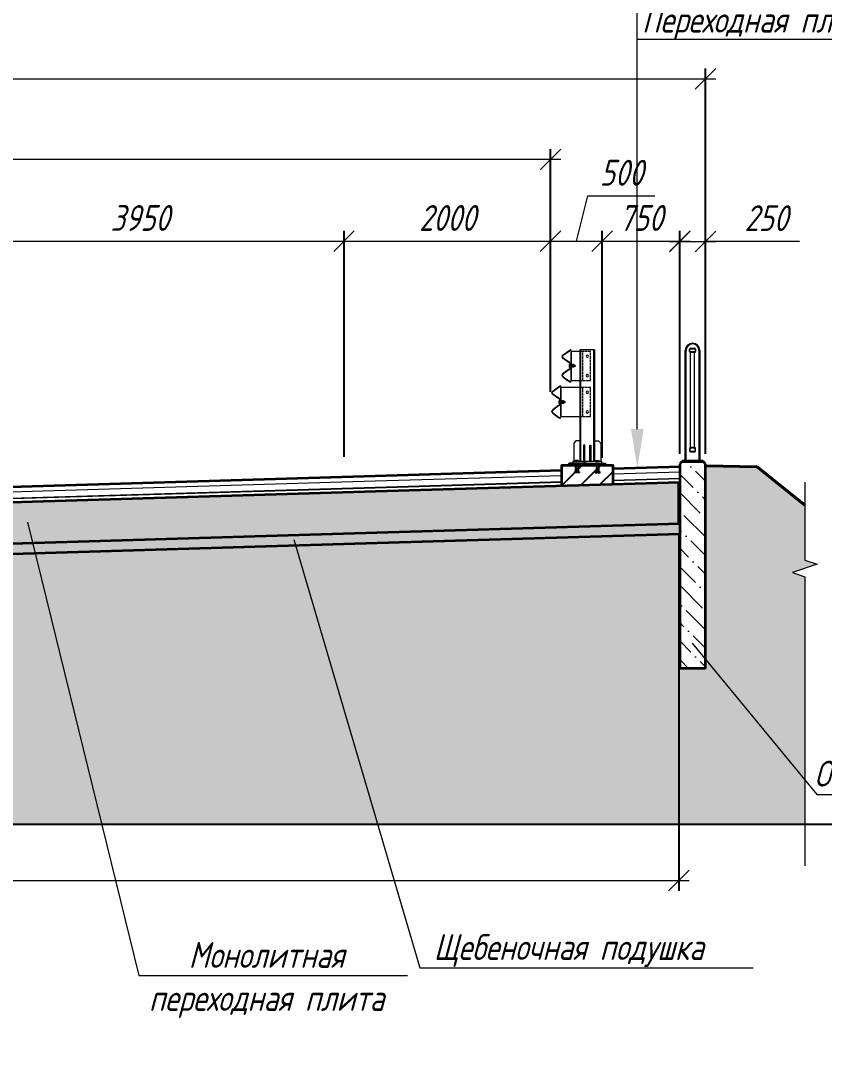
# Model space of a CAD drawing. Header units: millimetres. Extents: x 6546658 to 12951752, y -1354198 to 1102852.
# Drawn here: x 11639160 to 11646938, y -4795 to 5287 of the extents above; entities that cross this region are included whole.
import ezdxf
from ezdxf import colors
from ezdxf.entities.mleader import LeaderData, LeaderLine
from ezdxf.math import Vec2, Vec3

# ---------------------------------------------------------------- set-up
doc = ezdxf.new("R2010")
doc.units = ezdxf.units.MM
doc.linetypes.add('ACAD_ISO02W100', pattern=[15, 12, -3])
doc.linetypes.add('ACAD_ISO10W100', pattern=[18.5, 12, -3, 0.5, -3])
doc.layers.get('Defpoints').update_dxf_attribs({"color": 254, "lineweight": 0})
for name, color, linetype, lineweight in [('01_Основные', 7, 'Continuous', 40), ('1-Бетон', 114, 'Continuous', 35), ('1-Металл', 4, 'Continuous', 30), ('Б-Перила', 3, 'Continuous', 20), ('ИС_Med', 7, 'Continuous', 35), ('ИС_Выноска', 3, 'Continuous', 18), ('ИС_Выноски', 3, 'Continuous', 18), ('ИС_ОПОР_Штр', 2, 'Continuous', 9), ('ИС_Основная', 7, 'Continuous', 35), ('ИС_Размер', 3, 'Continuous', 18), ('ИС_Тонкая', 3, 'Continuous', 18), ('ИС_Штриховка', 2, 'Continuous', 9)]:
    doc.layers.add(name, color=color, linetype=linetype, lineweight=lineweight)
doc.styles.add('0', font='isocpeur.ttf', dxfattribs={"width": 0.8, "oblique": 15})
doc.styles.add('ISOCPEUR', font='isocpeur.ttf', dxfattribs={"width": 0.8, "oblique": 15})
doc.dimstyles.new('М100', dxfattribs={"dimscale": 100, "dimtxt": 2.5, "dimasz": 2, "dimexe": 1, "dimexo": 1, "dimgap": 1, "dimtad": 1, "dimdec": 0, "dimzin": 0, "dimdsep": 46, "dimtxsty": '0', "dimblk": 'OBLIQUE', "dimcen": 0.09, "dimdle": 1, "dimclrd": 256, "dimclre": 256, "dimclrt": 256, "dimadec": 4, "dimazin": 0, "dimtfac": 1, "dimtdec": 0, "dimtofl": 0, "dimtmove": 1, "dimatfit": 2, "dimfxl": 1, "dimtolj": 1, "dimtzin": 0, "dimlwd": -1, "dimarcsym": 0})

# ---------------------------------------------------------------- blocks, each defined once
blk = doc.blocks.new('_Oblique')
at = {"color": 0, "linetype": 'ByBlock', "lineweight": -2}
blk.add_line((-0.5, -0.5), (0.5, 0.5), dxfattribs=at)
blk = doc.blocks.new('*D263')
at = {"layer": 'Defpoints', "color": 0, "linetype": 'Continuous', "transparency": 16777216}
for p in [(11644289, 3153), (11644289, 1596), (11642289, 964)]:
    blk.add_point(p, dxfattribs=at)
at = {"layer": 'ИС_Размер', "lineweight": -2, "transparency": 16777216}
for p, q in [((11642289, 1064), (11642289, 3253)), ((11644289, 1696), (11644289, 3253))]:
    blk.add_line(p, q, dxfattribs=at)
at = {"layer": 'ИС_Размер', "transparency": 16777216}
blk.add_line((11642189, 3153), (11644389, 3153), dxfattribs=at)
at = {"layer": 'ИС_Размер', "linetype": 'Continuous', "transparency": 16777216, "xscale": 200, "yscale": 200, "zscale": 200, "rotation": 180}
blk.add_blockref('_Oblique', (11642289, 3153), dxfattribs=at)
at = {"layer": 'ИС_Размер', "linetype": 'Continuous', "transparency": 16777216, "xscale": 200, "yscale": 200, "zscale": 200}
blk.add_blockref('_Oblique', (11644289, 3153), dxfattribs=at)
at = {"layer": 'ИС_Размер', "linetype": 'Continuous', "transparency": 16777216, "insert": (11643289, 3378), "char_height": 250, "attachment_point": 5, "style": '0'}
blk.add_mtext('\\A1;2000', dxfattribs=at)
blk = doc.blocks.new('*D264')
at = {"layer": 'Defpoints', "color": 0, "transparency": 16777216}
for p in [(11645789, 3151), (11645539, 996), (11645789, 996)]:
    blk.add_point(p, dxfattribs=at)
at = {"layer": 'ИС_Размер', "lineweight": -2, "transparency": 16777216}
for p, q in [((11645539, 1096), (11645539, 3251)), ((11645789, 1096), (11645789, 3251))]:
    blk.add_line(p, q, dxfattribs=at)
at = {"layer": 'ИС_Размер', "transparency": 16777216}
for p, q in [((11645439, 3151), (11645889, 3151)), ((11646699, 3151), (11645789, 3151))]:
    blk.add_line(p, q, dxfattribs=at)
at = {"layer": 'ИС_Размер', "transparency": 16777216, "xscale": 200, "yscale": 200, "zscale": 200, "rotation": 180}
blk.add_blockref('_Oblique', (11645539, 3151), dxfattribs=at)
at = {"layer": 'ИС_Размер', "transparency": 16777216, "xscale": 200, "yscale": 200, "zscale": 200}
blk.add_blockref('_Oblique', (11645789, 3151), dxfattribs=at)
at = {"layer": 'ИС_Размер', "transparency": 16777216, "insert": (11646376, 3376), "char_height": 250, "attachment_point": 5, "style": '0'}
blk.add_mtext('\\A1;250', dxfattribs=at)
blk = doc.blocks.new('*D265')
at = {"layer": 'Defpoints', "color": 0, "transparency": 16777216}
for p in [(11644788, 3153), (11644289, 1596), (11644788, 956)]:
    blk.add_point(p, dxfattribs=at)
at = {"layer": 'ИС_Размер', "transparency": 16777216}
for p, q in [((11644539, 3153), (11644651, 3591)), ((11644651, 3591), (11645298, 3591)), ((11644189, 3153), (11644888, 3153))]:
    blk.add_line(p, q, dxfattribs=at)
at = {"layer": 'ИС_Размер', "lineweight": -2, "transparency": 16777216}
for p, q in [((11644289, 1696), (11644289, 3253)), ((11644788, 1056), (11644788, 3253))]:
    blk.add_line(p, q, dxfattribs=at)
at = {"layer": 'ИС_Размер', "transparency": 16777216, "xscale": 200, "yscale": 200, "zscale": 200, "rotation": 180}
blk.add_blockref('_Oblique', (11644289, 3153), dxfattribs=at)
at = {"layer": 'ИС_Размер', "transparency": 16777216, "xscale": 200, "yscale": 200, "zscale": 200}
blk.add_blockref('_Oblique', (11644788, 3153), dxfattribs=at)
at = {"layer": 'ИС_Размер', "transparency": 16777216, "insert": (11644975, 3816), "char_height": 250, "attachment_point": 5, "style": '0'}
blk.add_mtext('\\A1;500', dxfattribs=at)
blk = doc.blocks.new('*D266')
at = {"layer": 'Defpoints', "color": 0, "transparency": 16777216}
for p in [(11645539, 3153), (11644788, 956), (11645539, 996)]:
    blk.add_point(p, dxfattribs=at)
at = {"layer": 'ИС_Размер', "lineweight": -2, "transparency": 16777216}
for p, q in [((11644788, 1056), (11644788, 3253)), ((11645539, 1096), (11645539, 3253))]:
    blk.add_line(p, q, dxfattribs=at)
at = {"layer": 'ИС_Размер', "transparency": 16777216}
blk.add_line((11644688, 3153), (11645639, 3153), dxfattribs=at)
at = {"layer": 'ИС_Размер', "transparency": 16777216, "xscale": 200, "yscale": 200, "zscale": 200, "rotation": 180}
blk.add_blockref('_Oblique', (11644788, 3153), dxfattribs=at)
at = {"layer": 'ИС_Размер', "transparency": 16777216, "xscale": 200, "yscale": 200, "zscale": 200}
blk.add_blockref('_Oblique', (11645539, 3153), dxfattribs=at)
at = {"layer": 'ИС_Размер', "transparency": 16777216, "insert": (11645164, 3378), "char_height": 250, "attachment_point": 5, "style": '0'}
blk.add_mtext('\\A1;750', dxfattribs=at)
blk = doc.blocks.new('*D267')
at = {"layer": 'Defpoints', "color": 0, "linetype": 'Continuous', "transparency": 16777216}
for p in [(11645789, 4724), (11614339, 1100), (11645789, 996)]:
    blk.add_point(p, dxfattribs=at)
at = {"layer": 'ИС_Размер', "lineweight": -2, "transparency": 16777216}
for p, q in [((11614339, 1200), (11614339, 4824)), ((11645789, 1096), (11645789, 4824))]:
    blk.add_line(p, q, dxfattribs=at)
at = {"layer": 'ИС_Размер', "transparency": 16777216}
blk.add_line((11614239, 4724), (11645889, 4724), dxfattribs=at)
at = {"layer": 'ИС_Размер', "linetype": 'Continuous', "transparency": 16777216, "xscale": 200, "yscale": 200, "zscale": 200, "rotation": 180}
blk.add_blockref('_Oblique', (11614339, 4724), dxfattribs=at)
at = {"layer": 'ИС_Размер', "linetype": 'Continuous', "transparency": 16777216, "xscale": 200, "yscale": 200, "zscale": 200}
blk.add_blockref('_Oblique', (11645789, 4724), dxfattribs=at)
at = {"layer": 'ИС_Размер', "linetype": 'Continuous', "transparency": 16777216, "insert": (11630064, 4949), "char_height": 250, "attachment_point": 5, "style": '0'}
blk.add_mtext('\\A1;31450', dxfattribs=at)
blk = doc.blocks.new('*D268')
at = {"layer": 'Defpoints', "color": 0, "linetype": 'Continuous', "transparency": 16777216}
for p in [(11630439, 3943), (11644289, 1596), (11630439, 607)]:
    blk.add_point(p, dxfattribs=at)
at = {"layer": 'ИС_Размер', "lineweight": -2, "transparency": 16777216}
for p, q in [((11630439, 707), (11630439, 4043)), ((11644289, 1696), (11644289, 4043))]:
    blk.add_line(p, q, dxfattribs=at)
at = {"layer": 'ИС_Размер', "transparency": 16777216}
blk.add_line((11644389, 3943), (11630339, 3943), dxfattribs=at)
at = {"layer": 'ИС_Размер', "linetype": 'Continuous', "transparency": 16777216, "xscale": 200, "yscale": 200, "zscale": 200, "rotation": 180}
blk.add_blockref('_Oblique', (11630439, 3943), dxfattribs=at)
at = {"layer": 'ИС_Размер', "linetype": 'Continuous', "transparency": 16777216, "xscale": 200, "yscale": 200, "zscale": 200}
blk.add_blockref('_Oblique', (11644289, 3943), dxfattribs=at)
at = {"layer": 'ИС_Размер', "linetype": 'Continuous', "transparency": 16777216, "insert": (11637364, 4168), "char_height": 250, "attachment_point": 5, "style": '0'}
blk.add_mtext('\\A1;13850', dxfattribs=at)
blk = doc.blocks.new('ПО')
at = {"layer": '1-Металл'}
blk.add_lwpolyline([(100, 0), (100, 10), (-100, 10), (-100, 0)], close=True, dxfattribs=at)
at = {"layer": 'Б-Перила'}
for p, q in [((-70, 10), (-70, 1080)), ((-62, 10), (-62, 1080)), ((-30, 1070), (-30, 1090)), ((-25, 1070), (-25, 1090)), ((-20, 1100), (20, 1100)), ((-20, 1095), (20, 1095)), ((20, 1065), (-20, 1065)), ((20, 1060), (-20, 1060)), ((-19, 138), (-19, 1060)), ((19, 138), (19, 1060)), ((25, 1090), (25, 1070)), ((30, 1090), (30, 1070)), ((62, 1080), (62, 10)), ((70, 1080), (70, 10)), ((-30, 128), (-30, 108)), ((-25, 128), (-25, 108)), ((20, 138), (-20, 138)), ((20, 133), (-20, 133)), ((-20, 103), (20, 103)), ((-19, 138), (19, 138)), ((25, 108), (25, 128)), ((30, 108), (30, 128)), ((-20, 98), (20, 98))]:
    blk.add_line(p, q, dxfattribs=at)
for centre, radius, start, end in [((0, 1080), 70, 90, 180), ((0, 1080), 62, 90, 180), ((0, 1080), 70, 360, 90), ((0, 1080), 62, 0, 90), ((-20, 1090), 10, 90, 180), ((-20, 1070), 10, 180, 270), ((-20, 1090), 5, 90, 180), ((-20, 1070), 5, 180, 270), ((20, 1090), 10, 0, 90), ((20, 1090), 5, 0, 90), ((20, 1070), 10, 270, 0), ((20, 1070), 5, 270, 0), ((-20, 128), 10, 90, 180), ((-20, 108), 10, 180, 270), ((-20, 128), 5, 90, 180), ((-20, 108), 5, 180, 270), ((20, 128), 10, 0, 90), ((20, 128), 5, 0, 90), ((20, 108), 10, 270, 0), ((20, 108), 5, 270, 0)]:
    blk.add_arc(centre, radius, start, end, dxfattribs=at)
blk = doc.blocks.new('*D278')
at = {"layer": 'Defpoints', "color": 0, "linetype": 'Continuous', "transparency": 16777216}
for p in [(11642289, 3153), (11642289, 964), (11638339, 837)]:
    blk.add_point(p, dxfattribs=at)
at = {"layer": 'ИС_Размер', "lineweight": -2, "transparency": 16777216}
for p, q in [((11638339, 937), (11638339, 3253)), ((11642289, 1064), (11642289, 3253))]:
    blk.add_line(p, q, dxfattribs=at)
at = {"layer": 'ИС_Размер', "transparency": 16777216}
blk.add_line((11638239, 3153), (11642389, 3153), dxfattribs=at)
at = {"layer": 'ИС_Размер', "linetype": 'Continuous', "transparency": 16777216, "xscale": 200, "yscale": 200, "zscale": 200, "rotation": 180}
blk.add_blockref('_Oblique', (11638339, 3153), dxfattribs=at)
at = {"layer": 'ИС_Размер', "linetype": 'Continuous', "transparency": 16777216, "xscale": 200, "yscale": 200, "zscale": 200}
blk.add_blockref('_Oblique', (11642289, 3153), dxfattribs=at)
at = {"layer": 'ИС_Размер', "linetype": 'Continuous', "transparency": 16777216, "insert": (11640314, 3378), "char_height": 250, "attachment_point": 5, "style": '0'}
blk.add_mtext('\\A1;3950', dxfattribs=at)
blk = doc.blocks.new('*D346')
at = {"layer": 'Defpoints', "color": 0, "linetype": 'Continuous', "transparency": 16777216}
for p in [(11645529, 422), (11630090, -144), (11645529, -3036)]:
    blk.add_point(p, dxfattribs=at)
at = {"layer": 'ИС_Размер', "lineweight": -2, "transparency": 16777216}
for p, q in [((11645529, 322), (11645529, -3136)), ((11630090, -244), (11630090, -3136))]:
    blk.add_line(p, q, dxfattribs=at)
at = {"layer": 'ИС_Размер', "transparency": 16777216}
blk.add_line((11629990, -3036), (11645629, -3036), dxfattribs=at)
at = {"layer": 'ИС_Размер', "linetype": 'Continuous', "transparency": 16777216, "xscale": 200, "yscale": 200, "zscale": 200, "rotation": 180}
blk.add_blockref('_Oblique', (11630090, -3036), dxfattribs=at)
at = {"layer": 'ИС_Размер', "linetype": 'Continuous', "transparency": 16777216, "xscale": 200, "yscale": 200, "zscale": 200}
blk.add_blockref('_Oblique', (11645529, -3036), dxfattribs=at)
at = {"layer": 'ИС_Размер', "linetype": 'Continuous', "transparency": 16777216, "insert": (11637809, -2811), "char_height": 250, "attachment_point": 5, "style": '0'}
blk.add_mtext('\\A1;15440', dxfattribs=at)
blk = doc.blocks.new('*U373')
at = {"linetype": 'Continuous'}
blk.add_lwpolyline([(-0.01044, 0), (-0.001, 0), (-0.0005, -0.0015), (0.0005, 0.0015), (0.001, 0), (0.03598, 0)], dxfattribs=at)
blk = doc.blocks.new('Барьерка3')
at = {"lineweight": 15}
for p, q in [((1026, 1779), (1026, 699)), ((1026, 1779), (1166, 1779)), ((1034, 1779), (1034, 699)), ((1159, 699), (1159, 1779)), ((1166, 699), (1166, 1779)), ((1166, 1763), (1256, 1763)), ((1252, 1763), (1252, 1483)), ((1256, 1779), (1255, 1775)), ((1255, 1775), (1261, 1774)), ((1256, 1779), (1262, 1778)), ((1256, 1763), (1256, 1483)), ((1328, 1727), (1267, 1771)), ((1330, 1730), (1270, 1774)), ((1213, 1628), (1213, 1617)), ((1213, 1628), (1225, 1628)), ((1213, 1617), (1225, 1617)), ((1225, 1633), (1225, 1613)), ((1226, 1636), (1233, 1636)), ((1234, 1633), (1234, 1613)), ((1234, 1633), (1234, 1613)), ((1235, 1636), (1250, 1636)), ((1235, 1636), (1240, 1636)), ((1239, 1628), (1250, 1628)), ((1239, 1617), (1250, 1617)), ((1250, 1601), (1250, 1645)), ((1250, 1645), (1252, 1645)), ((1252, 1645), (1252, 1601)), ((1260, 1638), (1260, 1607)), ((1267, 1657), (1328, 1700)), ((1270, 1654), (1330, 1696)), ((1226, 1610), (1233, 1610)), ((1235, 1610), (1250, 1610)), ((1235, 1610), (1240, 1610)), ((1252, 1601), (1250, 1601)), ((1267, 1589), (1328, 1546)), ((1328, 1519), (1267, 1475)), ((1270, 1592), (1330, 1549)), ((1330, 1515), (1270, 1471)), ((1256, 1483), (1166, 1483)), ((1166, 1413), (1356, 1413)), ((1261, 1472), (1255, 1471)), ((1256, 1467), (1255, 1471)), ((1262, 1468), (1256, 1467)), ((1352, 1413), (1352, 1133)), ((1356, 1429), (1355, 1425)), ((1355, 1425), (1361, 1424)), ((1356, 1429), (1362, 1428)), ((1356, 1413), (1356, 1133)), ((1428, 1377), (1367, 1421)), ((1430, 1380), (1370, 1424)), ((1367, 1307), (1428, 1350)), ((1370, 1304), (1430, 1346)), ((1360, 1288), (1360, 1257)), ((1367, 1239), (1428, 1196)), ((1370, 1242), (1430, 1199)), ((1356, 1133), (1166, 1133)), ((1361, 1122), (1355, 1121)), ((1356, 1117), (1355, 1121)), ((1362, 1118), (1356, 1117)), ((1428, 1169), (1367, 1125)), ((1430, 1165), (1370, 1121)), ((980, 699), (980, 709)), ((1012, 709), (980, 709)), ((980, 699), (980, 709)), ((1006, 709), (980, 709)), ((989, 699), (989, 709)), ((989, 699), (989, 709)), ((989, 699), (989, 709)), ((989, 699), (989, 709)), ((1003, 699), (1003, 709)), ((1003, 699), (1003, 709)), ((1003, 699), (1003, 709)), ((1003, 699), (1003, 709)), ((1003, 699), (1003, 709)), ((1003, 699), (1003, 709)), ((1003, 699), (1003, 709)), ((1003, 699), (1003, 709)), ((1003, 699), (1003, 709)), ((1003, 699), (1003, 709)), ((1010, 709), (1006, 709)), ((1012, 701), (1012, 709)), ((1012, 699), (1012, 707)), ((1012, 699), (1012, 707)), ((1012, 701), (1012, 707)), ((1012, 699), (1012, 707)), ((1012, 699), (1012, 707)), ((1180, 701), (1180, 709)), ((1180, 709), (1212, 709)), ((1180, 699), (1180, 707)), ((1180, 699), (1180, 707)), ((1180, 701), (1180, 707)), ((1180, 699), (1180, 707)), ((1180, 699), (1180, 707)), ((1182, 709), (1186, 709)), ((1186, 709), (1212, 709)), ((1189, 699), (1189, 709)), ((1189, 699), (1189, 709)), ((1189, 699), (1189, 709)), ((1189, 699), (1189, 709)), ((1189, 699), (1189, 709)), ((1189, 699), (1189, 709)), ((1189, 699), (1189, 709)), ((1189, 699), (1189, 709)), ((1189, 699), (1189, 709)), ((1189, 699), (1189, 709)), ((1203, 699), (1203, 709)), ((1203, 699), (1203, 709)), ((1203, 699), (1203, 709)), ((1203, 699), (1203, 709)), ((1212, 699), (1212, 709)), ((1212, 699), (1212, 709)), ((996, 699), (980, 699)), ((1012, 699), (980, 699)), ((1180, 699), (1212, 699)), ((1196, 699), (1212, 699))]:
    blk.add_line(p, q, dxfattribs=at)
at = {"color": 3, "linetype": 'ACAD_ISO02W100', "lineweight": 15, "ltscale": 2}
for p, q in [((1063, 1763), (1166, 1763)), ((1063, 1483), (1063, 1763)), ((1138, 1483), (1138, 1763)), ((1166, 1483), (1063, 1483)), ((1063, 1413), (1166, 1413)), ((1063, 1133), (1063, 1413)), ((1138, 1133), (1138, 1413)), ((1166, 1133), (1063, 1133)), ((983, 679), (983, 659)), ((984, 659), (984, 599)), ((985, 679), (985, 659)), ((1007, 679), (1007, 659)), ((1008, 659), (1008, 599)), ((1009, 679), (1009, 659)), ((1183, 679), (1183, 659)), ((1184, 659), (1184, 599)), ((1185, 679), (1185, 659)), ((1207, 679), (1207, 659)), ((1208, 659), (1208, 599)), ((1209, 679), (1209, 659))]:
    blk.add_line(p, q, dxfattribs=at)
at = {"color": 7, "lineweight": 15}
for p, q in [((1313, 1278), (1313, 1267)), ((1313, 1278), (1325, 1278)), ((1313, 1267), (1325, 1267)), ((1325, 1283), (1325, 1263)), ((1326, 1286), (1333, 1286)), ((1326, 1260), (1333, 1260)), ((1334, 1283), (1334, 1263)), ((1334, 1283), (1334, 1263)), ((1335, 1286), (1350, 1286)), ((1335, 1286), (1340, 1286)), ((1335, 1260), (1350, 1260)), ((1335, 1260), (1340, 1260)), ((1339, 1278), (1350, 1278)), ((1339, 1267), (1350, 1267))]:
    blk.add_line(p, q, dxfattribs=at)
at = {"lineweight": 15, "ltscale": 5}
for p, q in [((1350, 1251), (1350, 1295)), ((1350, 1295), (1352, 1295)), ((1352, 1251), (1350, 1251)), ((1352, 1295), (1352, 1251))]:
    blk.add_line(p, q, dxfattribs=at)
at = {"linetype": 'ACAD_ISO10W100', "ltscale": 2.5}
for p, q in [((996, 685), (996, 587)), ((1196, 685), (1196, 587))]:
    blk.add_line(p, q, dxfattribs=at)
at = {"lineweight": 15}
blk.add_lwpolyline([(1260, 1638), (1264, 1638, -0.414214), (1270, 1632), (1270, 1625), (1266, 1625), (1266, 1621), (1270, 1621), (1270, 1614, -0.414214), (1264, 1608), (1260, 1608), (1260, 1638)], format="xyb", dxfattribs=at)
at = {"color": 7, "lineweight": 15}
blk.add_lwpolyline([(1360, 1288), (1364, 1288, -0.414214), (1370, 1282), (1370, 1275), (1366, 1275), (1366, 1271), (1370, 1271), (1370, 1264, -0.414214), (1364, 1258), (1360, 1258), (1360, 1288)], format="xyb", dxfattribs=at)
at = {"lineweight": 15}
for points in [[(1026, 897), (986, 897), (966, 877), (966, 699)], [(1166, 897), (1206, 897), (1226, 877), (1226, 699)]]:
    blk.add_lwpolyline(points, dxfattribs=at)
for points in [[(1071, 855), (1061, 855), (1061, 699), (1071, 699)], [(1121, 855), (1131, 855), (1131, 699), (1121, 699)], [(1236, 679), (956, 679), (956, 699), (1236, 699)]]:
    blk.add_lwpolyline(points, close=True, dxfattribs=at)
at = {"linetype": 'Continuous'}
for points in [[(1096, 679), (921, 679), (921, 659), (1096, 659)], [(1096, 679), (1271, 679), (1271, 659), (1096, 659)]]:
    blk.add_lwpolyline(points, dxfattribs=at)
blk.add_lwpolyline([(921, 659), (1271, 659), (1271, 679), (921, 679)], close=True, dxfattribs=at)
at = {"color": 3, "linetype": 'ACAD_ISO02W100', "lineweight": 15, "ltscale": 2}
for points in [[(982, 659), (1010, 659), (1010, 599), (982, 599)], [(1210, 659), (1182, 659), (1182, 599), (1210, 599)], [(971, 599), (1021, 599), (1021, 589), (971, 589)], [(1221, 599), (1171, 599), (1171, 589), (1221, 589)]]:
    blk.add_lwpolyline(points, close=True, dxfattribs=at)
at = {"lineweight": 15}
for centre in [(1096, 1718), (1096, 1528), (1096, 1368), (1096, 1178)]:
    blk.add_circle(centre, 10.9, dxfattribs=at)
for centre, radius, start, end in [((1258, 1758), 16, 53.8126, 78.6901), ((1258, 1758), 20, 53.8126, 78.6901), ((1319, 1713), 16, 302.4532, 57.5468), ((1319, 1713), 20, 302.4532, 57.5468), ((1280, 1637), 24, 122.4532, 180), ((1280, 1637), 20, 122.4532, 180), ((1280, 1609), 24, 180, 237.5468), ((1280, 1609), 20, 180, 237.5468), ((1319, 1532), 16, 302.4532, 57.5468), ((1319, 1532), 20, 302.4532, 57.5468), ((1258, 1487), 16, 281.3099, 306.1874), ((1258, 1487), 20, 281.3099, 306.1874), ((1358, 1408), 16, 53.8126, 78.6901), ((1358, 1408), 20, 53.8126, 78.6901), ((1419, 1363), 16, 302.4532, 57.5468), ((1419, 1363), 20, 302.4532, 57.5468), ((1380, 1287), 24, 122.4532, 180), ((1380, 1287), 20, 122.4532, 180), ((1358, 1137), 16, 281.3099, 306.1874), ((1358, 1137), 20, 281.3099, 306.1874), ((982, 707), 2, 90, 180), ((987, 707), 2, 0, 90), ((991, 707), 2, 90, 180), ((1001, 707), 2, 0, 90), ((1005, 707), 2, 90, 180), ((1010, 707), 2, 359.9996, 90), ((1182, 707), 2, 90, 180.0004), ((1187, 707), 2, 0, 90), ((1191, 707), 2, 90, 180), ((1201, 707), 2, 0, 90), ((1205, 707), 2, 90, 180), ((1210, 707), 2, 0, 90), ((982, 701), 2, 180, 270), ((987, 701), 2, 270, 0), ((991, 701), 2, 180, 270), ((1001, 701), 2, 270, 0), ((1005, 701), 2, 180, 270), ((1010, 701), 2, 270, 0), ((1182, 701), 2, 180, 270), ((1187, 701), 2, 270, 0), ((1191, 701), 2, 180, 270), ((1201, 701), 2, 270, 0), ((1205, 701), 2, 180, 270), ((1210, 701), 2, 270, 0)]:
    blk.add_arc(centre, radius, start, end, dxfattribs=at)
at = {"lineweight": 15, "ltscale": 0.2}
for centre, radius, start, end in [((1380, 1259), 24, 180, 237.5468), ((1380, 1259), 20, 180, 237.5468), ((1419, 1182), 16, 302.4532, 57.5468), ((1419, 1182), 20, 302.4532, 57.5468)]:
    blk.add_arc(centre, radius, start, end, dxfattribs=at)
at = {"lineweight": 15}
for centre, major_axis, start_param, end_param in [((1229, 1633), (3.23, 3.23), 1.691386, 2.356194), ((1229, 1633), (-3.23, 3.23), 0.785398, 2.356194), ((1229, 1624), (3.23, 3.23), 0.785398, 2.356194), ((1229, 1622), (-3.23, 3.23), 0.785398, 2.356194), ((1229, 1613), (3.23, 3.23), 0.785398, 2.356194), ((1229, 1633), (3.23, 3.23), 3.926991, 5.497787), ((1229, 1624), (-3.23, 3.23), 3.926991, 5.497787), ((1229, 1622), (3.23, 3.23), 3.926991, 5.497787), ((1229, 1613), (-3.23, 3.23), 3.926991, 5.497787), ((1229, 1633), (-3.23, 3.23), 3.926991, 4.5918), ((1239, 1633), (3.23, 3.23), 1.691386, 2.356194), ((1239, 1633), (3.23, 3.23), 2.356194, 3.926991), ((1239, 1624), (-3.23, 3.23), -0.785398, 0.785398), ((1239, 1622), (3.23, 3.23), 2.356194, 3.926991), ((1239, 1613), (-3.23, 3.23), -0.785398, 0.785398), ((1229, 1613), (-3.23, 3.23), 0.785398, 1.450207), ((1229, 1613), (3.23, 3.23), 4.832978, 5.497787), ((1239, 1613), (-3.23, 3.23), 0.785398, 1.450207)]:
    blk.add_ellipse(centre, major_axis=major_axis, ratio=1, start_param=start_param, end_param=end_param, dxfattribs=at)
at = {"color": 7, "lineweight": 15}
for centre, major_axis, start_param, end_param in [((1329, 1283), (3.23, 3.23), 1.691386, 2.356194), ((1329, 1283), (-3.23, 3.23), 0.785398, 2.356194), ((1329, 1274), (3.23, 3.23), 0.785398, 2.356194), ((1329, 1272), (-3.23, 3.23), 0.785398, 2.356194), ((1329, 1263), (3.23, 3.23), 0.785398, 2.356194), ((1329, 1263), (-3.23, 3.23), 0.785398, 1.450207), ((1329, 1283), (3.23, 3.23), 3.926991, 5.497787), ((1329, 1274), (-3.23, 3.23), 3.926991, 5.497787), ((1329, 1272), (3.23, 3.23), 3.926991, 5.497787), ((1329, 1263), (-3.23, 3.23), 3.926991, 5.497787), ((1329, 1283), (-3.23, 3.23), 3.926991, 4.5918), ((1329, 1263), (3.23, 3.23), 4.832978, 5.497787), ((1339, 1283), (3.23, 3.23), 1.691386, 2.356194), ((1339, 1283), (3.23, 3.23), 2.356194, 3.926991), ((1339, 1274), (-3.23, 3.23), -0.785398, 0.785398), ((1339, 1272), (3.23, 3.23), 2.356194, 3.926991), ((1339, 1263), (-3.23, 3.23), -0.785398, 0.785398), ((1339, 1263), (-3.23, 3.23), 0.785398, 1.450207)]:
    blk.add_ellipse(centre, major_axis=major_axis, ratio=1, start_param=start_param, end_param=end_param, dxfattribs=at)
blk = doc.blocks.new('_None')

msp = doc.modelspace()

# ---------------------------------------------------------------- hatches: boundary and pattern name
at = {"layer": 'ИС_ОПОР_Штр', "transparency": 33554687}
h = msp.add_hatch(dxfattribs=at)
h.set_pattern_fill('ANSI36', color=256, scale=40, angle=90)
h.set_pattern_definition([(135, (36174.05, 588.22), (-246.9570433, 67.3519209), [317.5, -63.5, 0, -63.5])])
h.paths.add_polyline_path([(11645788.8, 922.4), (11645724.8, 923.7), (11645724.8, 921.4), (11645711.3, 921.4), (11645711.3, 923.9), (11645670.6, 924.8), (11645670.6, 921.4), (11645657.1, 921.4), (11645657.1, 925), (11645616.3, 925.8), (11645616.3, 921.4), (11645602.8, 921.4), (11645602.8, 926.1), (11645538.8, 927.4), (11645538.8, -983.6), (11645788.8, -983.6)])
h.paths.add_polyline_path([(11645788.8, 996.3), (11645768.8, 1016.4), (11645724.8, 1016.4), (11645724.8, 958), (11645724.8, 923.7), (11645788.8, 922.4)])
h.paths.add_polyline_path([(11645711.3, 1016.4), (11645697.3, 1016.4), (11645692, 1016.4), (11645670.6, 1016.4), (11645670.6, 958), (11645670.6, 924.8), (11645711.3, 923.9)])
h.paths.add_polyline_path([(11645657.1, 1016.4), (11645635.6, 1016.4), (11645630.3, 1016.4), (11645616.3, 1016.4), (11645616.3, 958), (11645616.3, 925.8), (11645657.1, 925)])
h.paths.add_polyline_path([(11645602.8, 1016.4), (11645600.3, 1016.4), (11645592.8, 1016.4), (11645558.8, 1016.4), (11645538.8, 996.4), (11645538.8, 927.4), (11645602.8, 926.1)])
h = msp.add_hatch(dxfattribs=at)
h.set_pattern_fill('ANSI36', color=256, scale=40, angle=90)
h.set_pattern_definition([(135, (-30543.8, -4070.19), (-246.9570433, 67.3519209), [317.5, -63.5, 0, -63.5])])
h.paths.add_polyline_path([(11628089.2, 279.8), (11627938.3, 279.8), (11627938.3, 292.1), (11626193.7, 239.8), (11621243.7, 91.3), (11616564.9, -49.1), (11614599.1, -9.6), (11614599.1, -409.9), (11616558.4, -449.5), (11621255.7, -308.5), (11626205.7, -160), (11628089.2, -103.5)])
h.paths.add_polyline_path([(11630039.9, 355.2), (11629193.7, 329.8), (11628239.4, 301.2), (11628239.4, 279.8), (11628089.2, 279.8), (11628089.2, -103.5), (11628105.7, -103), (11629205.7, -70), (11630039.9, -45)])
h.paths.add_polyline_path([(11638105.7, 197), (11641855.7, 309.5), (11642605.7, 332), (11645528.8, 419.7), (11645528.8, 819.8), (11642593.7, 731.8), (11641843.7, 709.3), (11638093.7, 596.8), (11634143.7, 478.3), (11630089.9, 356.7), (11630089.9, -43.5), (11634155.7, 78.5)])
at = {"layer": 'ИС_Штриховка', "ltscale": 75}
h = msp.add_hatch(dxfattribs=at)
h.set_pattern_fill('AR-SAND', color=256, scale=5, style=0)
h.set_pattern_definition([(37.5, (-30543.8, -4070.2), (-8.0001565, 244.7066187), [0, -193.04, 0, -215.9, 0, -206.375]), (7.5, (-30543.8, -4070.2), (224.761642, 358.41255), [0, -104.14, 0, -173.99, 0, -66.675]), (327.5, (-30700, -4070.2), (395.496185, 0.7185923), [0, -63.5, 0, -228.6, 0, -298.45]), (317.5, (-30700, -4070.2), (381.778226, 111.464662), [0, -31.75, 0, -149.86, 0, -171.45])])
h.paths.add_polyline_path([(11646750.1, -2490.4), (11646750.1, -94.9), (11646630.1, -54.9), (11646870.1, 25.1), (11646750.1, 65.1), (11646750.1, 598.7), (11646288.8, 967.7), (11645788.8, 977.7), (11645788.8, -983.6), (11645538.8, -983.6), (11645538.8, 319.9), (11642608.7, 232), (11641858.7, 209.5), (11638108.7, 97), (11634158.7, -21.5), (11630064.9, -144.3), (11630064.9, -2490.4)])
h.paths.add_polyline_path([(11627381.7, -2490.4), (11627421.7, -2610.4), (11627501.7, -2370.4), (11627541.7, -2490.4), (11630064.9, -2490.4), (11630064.9, -144.3), (11629208.7, -170), (11628108.7, -203), (11626208.7, -260), (11621258.7, -408.5), (11617308.7, -527), (11616561.9, -549.4), (11614589.1, -628.3), (11614589.1, -1879.8), (11614339.1, -1879.8), (11614339.1, 12.2), (11613839.1, 2.2), (11613377.8, -366.8), (11613377.8, -937), (11613257.8, -977), (11613497.8, -1057), (11613377.8, -1097), (11613377.8, -2441.1)])
at = {"layer": 'ИС_Штриховка', "lineweight": -3}
h = msp.add_hatch(dxfattribs=at)
h.set_pattern_fill('ANSI31', color=256, scale=40, style=0)
h.set_pattern_definition([(45, (10434686.79, 455117.88), (-89.802561, 89.802561), [])])
h.paths.add_polyline_path([(11644394.7, 785.8), (11644894.7, 800.8), (11644893.8, 980.9), (11644429.9, 980.9), (11644393.8, 980.9)])
at = {"layer": 'ИС_Штриховка'}
h = msp.add_hatch(dxfattribs=at)
h.set_pattern_fill('TRIANG', color=256, scale=10)
h.set_pattern_definition([(60, (-30543.8, -4070.19), (-47.6249999, 82.48891966), [47.625, -47.625]), (120, (-30543.8, -4070.19), (-95.2499999, 5e-08), [47.625, -47.625]), (0, (-30567.61, -4028.95), (47.625, 82.4889196), [47.625, -47.625])])
h.paths.add_polyline_path([(11638108.7, 97), (11641858.7, 209.5), (11642608.7, 232), (11645538.8, 319.9), (11645538.8, 420), (11642605.7, 332), (11641855.7, 309.5), (11638105.7, 197), (11634155.7, 78.5), (11630089.9, -43.5), (11630089.9, -143.6), (11634158.7, -21.5)])

# ---------------------------------------------------------------- linework, layer by layer
at = {"color": 3, "linetype": 'Continuous'}
msp.add_lwpolyline([(11613276.4, -2440.7), (11627381.7, -2490.4), (11627421.7, -2610.4), (11627501.7, -2370.4), (11627541.7, -2490.4), (11647111.6, -2490.4)], dxfattribs=at)
at = {"layer": '01_Основные'}
for p in [(11645788.8, 977.7), (11646750.1, 598.7)]:
    msp.add_line(p, (11646288.8, 967.7), dxfattribs=at)
at = {"layer": '1-Бетон'}
for p, q in [((11645558.8, 1016.4), (11645538.8, 996.3)), ((11645768.8, 1016.4), (11645558.8, 1016.4)), ((11645788.8, 996.4), (11645768.8, 1016.4)), ((11645538.8, 996.3), (11645538.8, -983.6)), ((11645788.8, -983.6), (11645788.8, 996.4)), ((11645788.8, -983.6), (11645538.8, -983.6))]:
    msp.add_line(p, q, dxfattribs=at)
at = {"layer": 'ИС_Med', "color": 7, "ltscale": 0.4}
msp.add_lwpolyline([(11644893.8, 800.8), (11644893.8, 980.9), (11644393.8, 980.9), (11644393.8, 785.8)], dxfattribs=at)
at = {"layer": 'ИС_Выноска'}
msp.add_line((11645128.6, 5108.6), (11650283.5, 5108.6), dxfattribs=at)
at = {"layer": 'ИС_Основная'}
msp.add_line((11645528.8, 819.8), (11645528.8, 419.7), dxfattribs=at)
for points in [[(11628339.2, 454.2), (11629189.2, 479.7), (11634139.2, 628.2), (11638089.2, 746.7), (11641839.2, 859.2), (11642589.2, 881.7), (11644393.8, 935.8)], [(11644893.8, 950.8), (11645538.8, 970.2)], [(11616564.9, -49.1), (11617293.7, -27.2), (11621243.7, 91.3), (11626193.7, 239.8), (11628093.7, 296.8), (11629193.7, 329.8), (11634143.7, 478.3), (11638093.7, 596.8), (11641843.7, 709.3), (11642593.7, 731.8), (11645538.8, 820.1)], [(11616564.9, -449.3), (11617305.7, -427), (11621255.7, -308.5), (11626205.7, -160), (11628105.7, -103), (11629205.7, -70), (11634155.7, 78.5), (11638105.7, 197), (11641855.7, 309.5), (11642605.7, 332), (11645538.8, 420)], [(11616564.9, -549.3), (11617308.7, -527), (11621258.7, -408.5), (11626208.7, -260), (11628108.7, -203), (11629208.7, -170), (11634158.7, -21.5), (11638108.7, 97), (11641858.7, 209.5), (11642608.7, 232), (11645538.8, 319.9)]]:
    msp.add_lwpolyline(points, dxfattribs=at)
at = {"layer": 'ИС_Тонкая'}
for points in [[(11644893.8, 900.8), (11645538.8, 920.2)], [(11628339.2, 404.2), (11629189.2, 429.7), (11634139.2, 578.2), (11638089.2, 696.7), (11641839.2, 809.2), (11642589.2, 831.7), (11644393.8, 885.8)], [(11628339.2, 344.2), (11629189.2, 369.7), (11634139.2, 518.2), (11638089.2, 636.7), (11641839.2, 749.2), (11642589.2, 771.7), (11644393.8, 825.8)], [(11628339.2, 339.2), (11629189.2, 364.7), (11634139.2, 513.2), (11638089.2, 631.7), (11641839.2, 744.2), (11642589.2, 766.7), (11644393.8, 820.8)], [(11644893.8, 840.8), (11645538.8, 860.2)], [(11644893.8, 835.8), (11645538.8, 855.2)]]:
    msp.add_lwpolyline(points, dxfattribs=at)

# ---------------------------------------------------------------- block references
at = {"xscale": -1}
msp.add_blockref('Барьерка3', (11645740, 322.2), dxfattribs=at)
at = {"layer": 'ИС_Размер', "linetype": 'Continuous'}
msp.add_blockref('ПО', (11645663.4, 1016.4), dxfattribs=at)
at = {"layer": 'ИС_Тонкая', "xscale": -80000, "yscale": 80000, "zscale": 80000, "rotation": 90}
msp.add_blockref('*U373', (11646750.1, -14.9), dxfattribs=at)

# ---------------------------------------------------------------- dimensions: what is measured, and where the dimension line sits
at = {"layer": 'ИС_Размер', "linetype": 'Continuous'}
for base, p1, p2, picture, middle in [((11645788.8, 4723.6), (11614339.1, 1099.7), (11645788.8, 996.4), '*D267', (11630064, 4948.6)), ((11630438.8, 3943), (11644288.8, 1596.2), (11630438.8, 607.4), '*D268', (11637363.8, 4168)), ((11642288.8, 3153.2), (11638338.8, 836.9), (11642288.8, 963.5), '*D278', (11640313.8, 3378.2)), ((11644288.8, 3153.2), (11642288.8, 963.5), (11644288.8, 1596.2), '*D263', (11643288.8, 3378.2))]:
    dim = msp.add_linear_dim(base=base, p1=p1, p2=p2, dimstyle='М100', dxfattribs=at)
    dim.commit()
    dim.dimension.update_dxf_attribs({"geometry": picture, "text_midpoint": middle})
at = {"layer": 'ИС_Размер'}
dim = msp.add_linear_dim(base=(11644788.4, 3153.2), p1=(11644288.8, 1596.2), p2=(11644788.4, 956.3), dimstyle='М100', dxfattribs=at)
dim.commit()
dim.dimension.update_dxf_attribs({"geometry": '*D265', "text_midpoint": (11644751.1, 3590.5), "dimtype": 160})
dim = msp.add_linear_dim(base=(11645538.8, 3153.2), p1=(11644788.4, 956.3), p2=(11645538.8, 996.3), dimstyle='М100', dxfattribs=at)
dim.commit()
dim.dimension.update_dxf_attribs({"geometry": '*D266', "text_midpoint": (11645163.6, 3378.2)})
dim = msp.add_linear_dim(base=(11645788.8, 3150.9), p1=(11645538.8, 996.3), p2=(11645788.8, 996.4), angle=180, dimstyle='М100', dxfattribs=at)
dim.commit()
dim.dimension.update_dxf_attribs({"geometry": '*D264', "text_midpoint": (11646375.7, 2931.3), "dimtype": 160})
at = {"layer": 'ИС_Размер', "linetype": 'Continuous'}
dim = msp.add_linear_dim(base=(11645528.8, -3036), p1=(11630089.9, -143.6), p2=(11645528.8, 421.9), dimstyle='М100', override={"dimrnd": 5}, dxfattribs=at)
dim.commit()
dim.dimension.update_dxf_attribs({"geometry": '*D346', "text_midpoint": (11637809.4, -2811)})

# ---------------------------------------------------------------- leaders
at = {"layer": 'ИС_Выноска', "ltscale": 0.5}
ml = msp.add_multileader_mtext('Standard', dxfattribs=at)
ml.set_content('\\A1;Асфальтобетон А5 Вл на БНД 50/70\\P\\pq*;ГОСТ 58406.2-2020              - 50мм\\P\\pql;Асфальтобетон А32 Нт на БНД 50/70\\PГОСТ 58406.2-2020              - 60мм\\PГидроизоляция оклеечная      - 5 мм\\PВыравнивающий слой      - min 30 мм\\PПереходная плита            - 400 мм', color=256, style='0')
ml.set_leader_properties(color=256, linetype='ByLayer', lineweight=-1)
ml.build(insert=Vec2(0, 0))
ml.multileader.update_dxf_attribs({"text_left_attachment_type": 6, "text_right_attachment_type": 6, "dogleg_length": 0.48, "arrow_head_size": 375, "scale": 75})
ctx = ml.context
ctx.base_point, ctx.scale, ctx.char_height, ctx.arrow_head_size, ctx.landing_gap_size, ctx.plane_origin = Vec3(11614980.4, 7598.1), 75, 250, 375, 9, Vec3(11614436.3, 36623.6)
ctx.left_attachment, ctx.right_attachment = 6, 6
notes = []
notes.append((ctx, [(0, (1, 1, 0), (11614944.4, 7598.1), (1, 0), 36, [(0, [(11614944.4, 134.1)], 0, [])])]))
ctx.mtext.insert, ctx.mtext.width, ctx.mtext.flow_direction = Vec3(11614989.4, 7923.1), 16509.947, 5
ml = msp.add_multileader_mtext('Standard', dxfattribs=at)
ml.set_content('\\A1;Асфальтобетон А16Вт по ГОСТ 58406.2-2020 на ПБВ60 по ГОСТ 52056-2003                              -50мм\\PАсфальтобетон А32 Нт по ГОСТ 58406.2-2020 на БНД 50/70 по ГОСТ 33133-2020                     -60мм\\PГидроизоляция оклеечная                        -5 мм\\PВыравнивающий слой                      -h{\\H0.7x;\\S^ min;\\H1.42857x;=30 мм}\\PПереходная плита                            - 400 мм', color=256, style='0')
ml.set_leader_properties(color=256, linetype='ByLayer', lineweight=-1)
ml.build(insert=Vec2(0, 0))
ml.multileader.update_dxf_attribs({"text_left_attachment_type": 6, "text_right_attachment_type": 6, "dogleg_length": 0.36, "arrow_head_size": 375, "scale": 75})
ctx = ml.context
ctx.base_point, ctx.scale, ctx.char_height, ctx.arrow_head_size, ctx.landing_gap_size, ctx.plane_origin = Vec3(11631701.8, 7598.1), 75, 250, 375, 9, Vec3(11631411.8, 20908.1)
ctx.left_attachment, ctx.right_attachment = 6, 6
notes.append((ctx, [(0, (1, 1, 0), (11631665.8, 7598.1), (1, 0), 36, [(0, [(11631665.8, 570.2)], 0, [])])]))
ctx.mtext.insert, ctx.mtext.width, ctx.mtext.flow_direction = Vec3(11631710.8, 7923.1), 7797.816, 5
ml = msp.add_multileader_mtext('Standard', dxfattribs=at)
ml.set_content('\\A1;Асфальтобетон А5 Вл на БНД 50/70\\P\\pq*;ГОСТ 58406.2-2020              - 50мм\\P\\pql;Асфальтобетон А32 Нт на БНД 50/70\\PГОСТ 58406.2-2020              - 60мм\\PГидроизоляция оклеечная      - 5 мм\\PВыравнивающий слой      - min 30 мм\\PПереходная плита            - 400 мм', color=256, style='0')
ml.set_leader_properties(color=256, linetype='ByLayer', lineweight=-1)
ml.build(insert=Vec2(0, 0))
ml.multileader.update_dxf_attribs({"text_left_attachment_type": 6, "text_right_attachment_type": 6, "dogleg_length": 0.48, "arrow_head_size": 375, "scale": 75})
ctx = ml.context
ctx.base_point, ctx.scale, ctx.char_height, ctx.arrow_head_size, ctx.landing_gap_size, ctx.plane_origin = Vec3(11645164.6, 7598.1), 75, 250, 375, 9, Vec3(11644620.5, 36623.6)
ctx.left_attachment, ctx.right_attachment = 6, 6
notes.append((ctx, [(0, (1, 1, 0), (11645128.6, 7598.1), (1, 0), 36, [(0, [(11645128.6, 959.8)], 0, [])])]))
ctx.mtext.insert, ctx.mtext.width, ctx.mtext.flow_direction = Vec3(11645173.6, 7923.1), 16509.947, 5
at = {"layer": 'ИС_Выноски'}
ml = msp.add_multileader_mtext('Standard', dxfattribs=at)
ml.set_content('Ось разделительной полосы', color=256, style='ISOCPEUR')
ml.set_leader_properties(color=256, linetype='ByLayer', lineweight=-1)
ml.set_arrow_properties(name='NONE')
ml.build(insert=Vec2(0, 0))
ml.multileader.update_dxf_attribs({"text_left_attachment_type": 6, "text_right_attachment_type": 6, "dogleg_length": 0.36, "arrow_head_size": 300, "scale": 50})
ctx = ml.context
ctx.base_point, ctx.scale, ctx.char_height, ctx.arrow_head_size, ctx.landing_gap_size, ctx.plane_origin = Vec3(11625982.9, 2662.7), 50, 250, 300, 4.5, Vec3(11635157.1, -3036.2)
ctx.left_attachment, ctx.right_attachment, ctx.text_align_type = 6, 6, 1
notes.append((ctx, [(1, (1, 1, 0), (11628089.2, 2662.7), (-1, 0), 40.3, [(1, [(11628089.2, 2464.8)], 0, [])])]))
ctx.mtext.insert, ctx.mtext.width, ctx.mtext.alignment, ctx.mtext.flow_direction = Vec3(11627015.9, 2962.7), 2049.626, 2, 5
ml = msp.add_multileader_mtext('Standard', dxfattribs=at)
ml.set_content('Ось \\Pсимметрии', color=256, style='ISOCPEUR')
ml.set_leader_properties(color=256, linetype='ByLayer', lineweight=-1)
ml.set_arrow_properties(name='NONE')
ml.build(insert=Vec2(0, 0))
ml.multileader.update_dxf_attribs({"text_left_attachment_type": 6, "text_right_attachment_type": 6, "dogleg_length": 0.36, "arrow_head_size": 300, "scale": 50})
ctx = ml.context
ctx.base_point, ctx.scale, ctx.char_height, ctx.arrow_head_size, ctx.landing_gap_size, ctx.plane_origin = Vec3(11628688.8, 2320.1), 50, 250, 300, 4.5, Vec3(11637095.5, -772.4)
ctx.left_attachment, ctx.right_attachment, ctx.text_align_type = 6, 6, 1
notes.append((ctx, [(1, (1, 1, 0), (11630064.9, 2320.1), (-1, 0), 40.3, [(1, [(11630064.9, 1028.5)], 0, [])])]))
ctx.mtext.insert, ctx.mtext.width, ctx.mtext.alignment, ctx.mtext.flow_direction = Vec3(11629356.7, 2645.1), 2049.626, 2, 5
ml = msp.add_multileader_mtext('Standard', dxfattribs=at)
ml.set_content('Ось водоотвода ', color=256, style='ISOCPEUR')
ml.set_leader_properties(color=256, linetype='ByLayer', lineweight=-1)
ml.set_arrow_properties(name='NONE')
ml.build(insert=Vec2(0, 0))
ml.multileader.update_dxf_attribs({"text_left_attachment_type": 6, "text_right_attachment_type": 6, "dogleg_length": 0.36, "arrow_head_size": 300, "scale": 50})
ctx = ml.context
ctx.base_point, ctx.scale, ctx.char_height, ctx.arrow_head_size, ctx.landing_gap_size, ctx.plane_origin = Vec3(11616605.2, 1779), 50, 250, 300, 4.5, Vec3(11623595.5, -1313.6)
ctx.left_attachment, ctx.right_attachment, ctx.text_align_type = 6, 6, 1
notes.append((ctx, [(0, (1, 1, 0), (11616564.9, 1779), (1, 0), 40.3, [(1, [(11616564.9, 487.4)], 0, [])])]))
ctx.mtext.insert, ctx.mtext.width, ctx.mtext.alignment, ctx.mtext.flow_direction = Vec3(11617353.2, 2079), 2049.626, 2, 5
ml = msp.add_multileader_mtext('Standard', dxfattribs=at)
ml.set_content('Ось водоотвода ', color=256, style='ISOCPEUR')
ml.set_leader_properties(color=256, linetype='ByLayer', lineweight=-1)
ml.set_arrow_properties(name='NONE')
ml.build(insert=Vec2(0, 0))
ml.multileader.update_dxf_attribs({"text_left_attachment_type": 6, "text_right_attachment_type": 6, "dogleg_length": 0.36, "arrow_head_size": 300, "scale": 50})
ctx = ml.context
ctx.base_point, ctx.scale, ctx.char_height, ctx.arrow_head_size, ctx.landing_gap_size, ctx.plane_origin = Vec3(11689481.6, -131.1), 50, 250, 300, 4.5, Vec3(11696471.9, -3223.6)
ctx.left_attachment, ctx.right_attachment, ctx.text_align_type = 6, 6, 1
notes.append((ctx, [(0, (1, 1, 0), (11689441.4, -131.1), (1, 0), 40.3, [(1, [(11689441.4, -1422.7)], 0, [])])]))
ctx.mtext.insert, ctx.mtext.width, ctx.mtext.alignment, ctx.mtext.flow_direction = Vec3(11690229.6, 168.9), 2049.626, 2, 5
at = {"layer": 'ИС_Размер'}
ml = msp.add_multileader_mtext('Standard', dxfattribs=at)
ml.set_content('Монолитная\\Pпереходная плита ', color=256, style='0')
ml.set_leader_properties(color=256, linetype='ByLayer', lineweight=-1)
ml.set_arrow_properties(name='NONE')
ml.build(insert=Vec2(0, 0))
ml.multileader.update_dxf_attribs({"text_left_attachment_type": 6, "text_right_attachment_type": 6, "dogleg_length": 0.36, "arrow_head_size": 800, "scale": 200})
ctx = ml.context
ctx.base_point, ctx.scale, ctx.char_height, ctx.arrow_head_size, ctx.landing_gap_size, ctx.plane_origin = Vec3(11640373.5, -3957.3), 200, 250, 800, 1.8, Vec3(11650183, -7229.4)
ctx.left_attachment, ctx.right_attachment, ctx.text_align_type = 6, 6, 1
notes.append((ctx, [(0, (1, 1, 0), (11640301.5, -3957.3), (1, 0), 72, [(1, [(11639225.7, 432.6)], 0, [])])]))
ctx.mtext.insert, ctx.mtext.alignment, ctx.mtext.flow_direction = Vec3(11641538.8, -3632.3), 2, 5
ml = msp.add_multileader_mtext('Standard', dxfattribs=at)
ml.set_content('\\pxsm0.8,qc;{\\fISOCPEUR|b0|i0|c204|p34;Щебеночная подушка}', color=256, style='0')
ml.set_leader_properties(color=256, linetype='ByLayer', lineweight=-1)
ml.set_arrow_properties(name='NONE')
ml.build(insert=Vec2(0, 0))
ml.multileader.update_dxf_attribs({"text_left_attachment_type": 6, "text_right_attachment_type": 6, "dogleg_length": 0.25, "arrow_head_size": 300, "scale": 100})
ctx = ml.context
ctx.base_point, ctx.scale, ctx.char_height, ctx.arrow_head_size, ctx.landing_gap_size, ctx.plane_origin = Vec3(11643278, -3880.8), 100, 250, 300, 0, Vec3(11642602.7, 22.2)
ctx.left_attachment, ctx.right_attachment, ctx.text_align_type = 6, 6, 1
notes.append((ctx, [(0, (1, 1, 0), (11643022.5, -3880.8), (1, 0), 255.4, [(0, [(11641803.9, 264.4)], 0, [])])]))
ctx.mtext.insert, ctx.mtext.alignment, ctx.mtext.flow_direction = Vec3(11644464.4, -3555.8), 2, 5
ml = msp.add_multileader_mtext('Standard', dxfattribs=at)
ml.set_content('\\pxsm0.8,qc;{\\fISOCPEUR|b0|i0|c204|p34;Открылок}', color=256, style='0')
ml.set_leader_properties(color=256, linetype='ByLayer', lineweight=-1)
ml.set_arrow_properties(name='NONE')
ml.build(insert=Vec2(0, 0))
ml.multileader.update_dxf_attribs({"text_left_attachment_type": 6, "text_right_attachment_type": 6, "dogleg_length": 0.25, "arrow_head_size": 300, "scale": 100})
ctx = ml.context
ctx.base_point, ctx.scale, ctx.char_height, ctx.arrow_head_size, ctx.landing_gap_size, ctx.plane_origin = Vec3(11646891.2, -2202.4), 100, 250, 300, 0, Vec3(11645418.9, 719.5)
ctx.left_attachment, ctx.right_attachment, ctx.text_align_type = 6, 6, 1
notes.append((ctx, [(0, (1, 1, 0), (11646866.2, -2202.4), (1, 0), 25, [(0, [(11645658.7, -737.3)], 0, [])])]))
ctx.mtext.insert, ctx.mtext.alignment, ctx.mtext.flow_direction = Vec3(11647432.2, -1877.4), 2, 5
for ctx, leaders in notes:
    for number, flags, end, landing, length, lines in leaders:
        leader = LeaderData()
        leader.index, (leader.has_last_leader_line, leader.has_dogleg_vector, leader.attachment_direction) = number, flags
        leader.last_leader_point, leader.dogleg_vector, leader.dogleg_length = Vec3(end), Vec3(landing), length
        for number, points, colour, breaks in lines:
            line = LeaderLine()
            line.index, line.vertices, line.color, line.breaks = number, Vec3.list(points), colors.encode_raw_color(colour), breaks
            leader.lines.append(line)
        ctx.leaders.append(leader)

doc.saveas('drawing.dxf')
